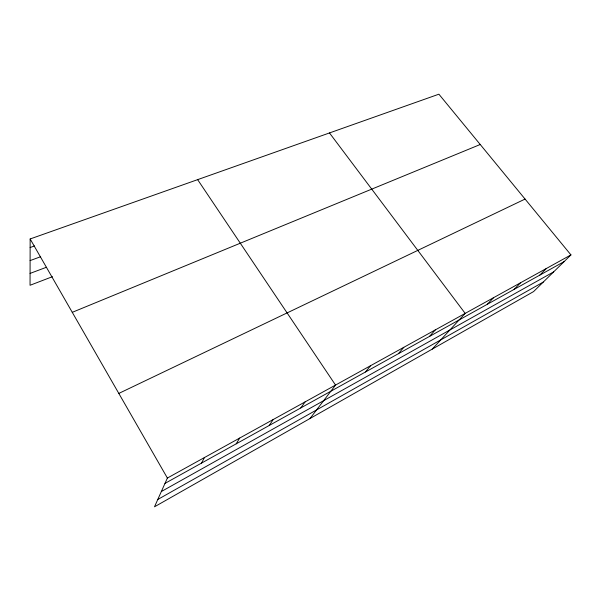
<?xml version="1.0" encoding="UTF-8"?>
<svg xmlns="http://www.w3.org/2000/svg" width="601" height="601" viewBox="0 0 601 601"><rect width="100%" height="100%" fill="white"/><g stroke="black" fill="none" stroke-linecap="round" stroke-linejoin="round"><path stroke-width="0.9" d="M570.95 254.907L167.386 478.043L154.495 506.808L533.575 291.59L570.95 254.907L438.895 94.192L30.148 238.958L30.05 285.272L52.43 276.693M201.493 463.116L204.46 457.541M236.208 443.823L239.686 438.069M269.256 425.463L273.192 419.536M300.763 407.951L305.105 401.896M310.026 418.506L335.538 385.068L197.631 179.639M365.498 371.974L370.614 365.671M398.35 353.719L403.812 347.318M429.52 336.402L435.289 329.911M432.277 349.098L465.174 313.391L329.483 132.941M487.298 304.294L493.579 297.683M514.133 289.381L520.609 282.74M539.713 275.168L546.377 268.497M157.77 499.491L543.266 282.079M161.331 491.55L553.641 271.892M164.982 483.407L564.129 261.6M118.81 393.422L525.071 199.066M72.27 312.332L480.229 144.503M30.073 273.41L46.39 267.28M30.103 260.594L40.658 256.71M30.133 247.522L34.527 245.944M30.148 238.958L167.386 478.043"/></g></svg>
